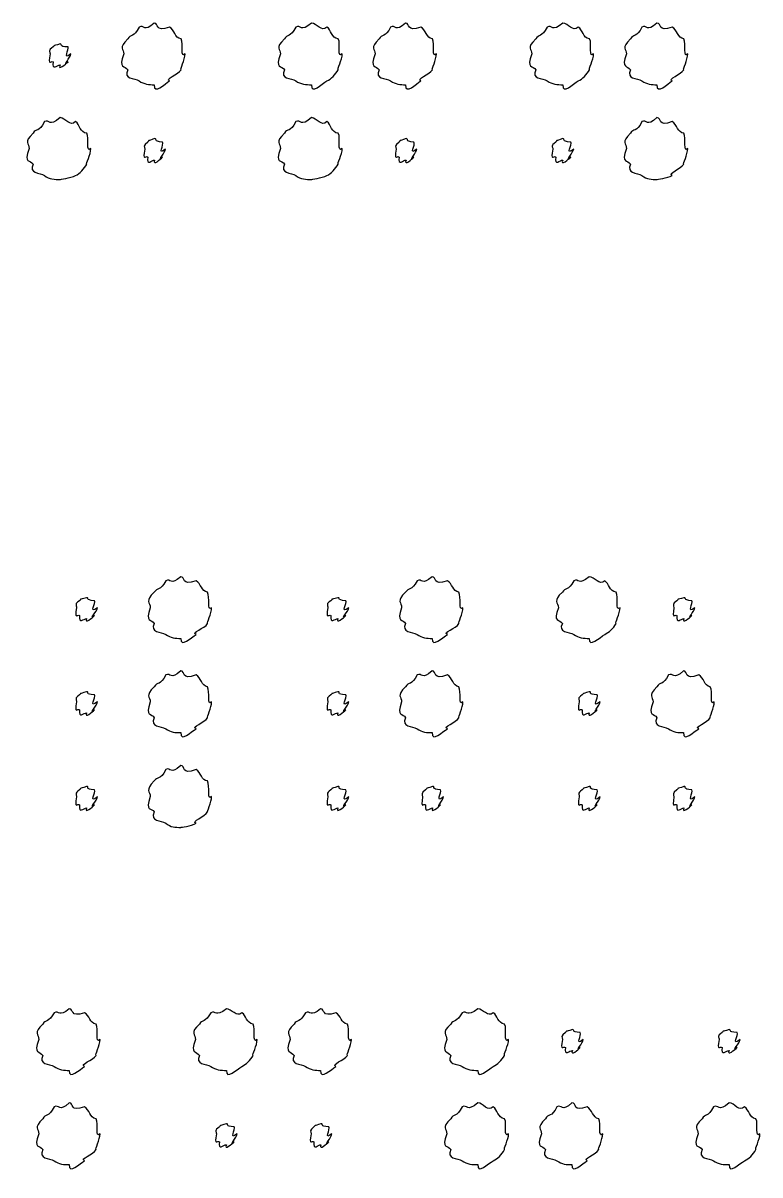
# Model space of a CAD drawing. Header units: millimetres. Extents: x -178 to -32, y 41 to 266.
# Drawn here: x -64.22 to -56.07, y 211.79 to 224.54 of the extents above; entities that cross this region are included whole.
import ezdxf

# ---------------------------------------------------------------- set-up
doc = ezdxf.new("R2010")
doc.units = ezdxf.units.MM
doc.layers.get('0').update_dxf_attribs({"linetype": 'CONTINUOUS'})

msp = doc.modelspace()

# ---------------------------------------------------------------- linework, layer by layer
at = {"color": 0}
for p, q in [((-62.7719, 224.536), (-62.7719, 224.536)), ((-61.0316, 224.536), (-61.0316, 224.536)), ((-59.9899, 224.536), (-59.9899, 224.536)), ((-58.2493, 224.536), (-58.2493, 224.536)), ((-57.2075, 224.536), (-57.2075, 224.536)), ((-63.8136, 224.305), (-63.8136, 224.305)), ((-63.8136, 223.489), (-63.8136, 223.489)), ((-61.0316, 223.489), (-61.0316, 223.489)), ((-57.2075, 223.489), (-57.2075, 223.489)), ((-62.7666, 223.257), (-62.7666, 223.257)), ((-59.9842, 223.257), (-59.9842, 223.257)), ((-58.2493, 223.257), (-58.2493, 223.257)), ((-62.4784, 218.408), (-62.4784, 218.408)), ((-59.6964, 218.408), (-59.6964, 218.408)), ((-57.9557, 218.408), (-57.9557, 218.408)), ((-63.5201, 218.176), (-63.5201, 218.176)), ((-60.7381, 218.176), (-60.7381, 218.176)), ((-56.9083, 218.176), (-56.9083, 218.176)), ((-62.4784, 217.366), (-62.4784, 217.366)), ((-59.6964, 217.366), (-59.6964, 217.366)), ((-56.914, 217.366), (-56.914, 217.366)), ((-63.5201, 217.135), (-63.5201, 217.135)), ((-60.7381, 217.135), (-60.7381, 217.135)), ((-57.9557, 217.135), (-57.9557, 217.135)), ((-62.4784, 216.319), (-62.4784, 216.319)), ((-63.5201, 216.087), (-63.5201, 216.087)), ((-60.7381, 216.087), (-60.7381, 216.087)), ((-59.6907, 216.087), (-59.6907, 216.087)), ((-57.9557, 216.087), (-57.9557, 216.087)), ((-56.9083, 216.087), (-56.9083, 216.087)), ((-63.7131, 213.628), (-63.7131, 213.628)), ((-61.9728, 213.628), (-61.9728, 213.628)), ((-60.9311, 213.628), (-60.9311, 213.628)), ((-59.1905, 213.628), (-59.1905, 213.628)), ((-58.1431, 213.396), (-58.1431, 213.396)), ((-56.4081, 213.396), (-56.4081, 213.396)), ((-63.7131, 212.586), (-63.7131, 212.586)), ((-59.1905, 212.586), (-59.1905, 212.586)), ((-58.1487, 212.586), (-58.1487, 212.586)), ((-56.4081, 212.586), (-56.4081, 212.586)), ((-61.9728, 212.354), (-61.9728, 212.354)), ((-60.9254, 212.354), (-60.9254, 212.354))]:
    msp.add_line(p, q, dxfattribs=at)
for points in [[(-62.7719, 224.536), (-62.8851, 224.429), (-62.8823, 224.521), (-62.9373, 224.492)], [(-62.6011, 224.492), (-62.7719, 224.429), (-62.7126, 224.536), (-62.7719, 224.536)], [(-61.0316, 224.536), (-61.154, 224.429), (-61.1473, 224.521), (-61.2024, 224.492)], [(-60.8605, 224.492), (-60.9184, 224.429), (-60.9723, 224.536), (-61.0316, 224.536)], [(-59.9899, 224.536), (-60.1027, 224.429), (-60.0999, 224.521), (-60.155, 224.492)], [(-59.8188, 224.492), (-59.9899, 224.429), (-59.9306, 224.536), (-59.9899, 224.536)], [(-58.2493, 224.536), (-58.372, 224.429), (-58.365, 224.521), (-58.42, 224.492)], [(-58.0785, 224.492), (-58.1364, 224.429), (-58.19, 224.536), (-58.2493, 224.536)], [(-57.2075, 224.536), (-57.3204, 224.429), (-57.3176, 224.521), (-57.373, 224.492)], [(-57.0364, 224.492), (-57.2075, 224.429), (-57.1482, 224.536), (-57.2075, 224.536)], [(-62.9373, 224.492), (-62.9952, 224.371), (-63.0336, 224.418), (-63.064, 224.36)], [(-62.4745, 224.36), (-62.5433, 224.371), (-62.5461, 224.462), (-62.6011, 224.492)], [(-61.2024, 224.492), (-61.2644, 224.371), (-61.2987, 224.418), (-61.329, 224.36)], [(-60.7339, 224.36), (-60.8125, 224.371), (-60.8083, 224.462), (-60.8605, 224.492)], [(-60.155, 224.492), (-60.2128, 224.371), (-60.2516, 224.418), (-60.282, 224.36)], [(-59.6921, 224.36), (-59.7609, 224.371), (-59.7637, 224.462), (-59.8188, 224.492)], [(-58.42, 224.492), (-58.4821, 224.371), (-58.5167, 224.418), (-58.547, 224.36)], [(-57.9515, 224.36), (-58.0302, 224.371), (-58.0259, 224.462), (-58.0785, 224.492)], [(-57.373, 224.492), (-57.4308, 224.371), (-57.4693, 224.418), (-57.4996, 224.36)], [(-56.9098, 224.36), (-56.9786, 224.371), (-56.9814, 224.462), (-57.0364, 224.492)], [(-63.8909, 224.271), (-63.9516, 224.23), (-63.924, 224.223), (-63.924, 224.195)], [(-63.8136, 224.305), (-63.9075, 224.274), (-63.869, 224.294), (-63.8909, 224.271)], [(-63.7254, 224.271), (-63.8415, 224.274), (-63.7766, 224.305), (-63.8136, 224.305)], [(-63.6926, 224.195), (-63.7974, 224.113), (-63.7036, 224.25), (-63.7254, 224.271)], [(-63.064, 224.36), (-63.1716, 224.257), (-63.1081, 224.25), (-63.1081, 224.195)], [(-62.4304, 224.195), (-62.4854, 224.139), (-62.4441, 224.305), (-62.4745, 224.36)], [(-61.329, 224.36), (-61.4408, 224.257), (-61.3731, 224.25), (-61.3731, 224.195)], [(-60.6898, 224.195), (-60.7504, 224.139), (-60.7035, 224.305), (-60.7339, 224.36)], [(-60.282, 224.36), (-60.3892, 224.257), (-60.3261, 224.25), (-60.3261, 224.195)], [(-59.648, 224.195), (-59.7031, 224.139), (-59.6618, 224.305), (-59.6921, 224.36)], [(-58.547, 224.36), (-58.6585, 224.257), (-58.5911, 224.25), (-58.5911, 224.195)], [(-57.9074, 224.195), (-57.9681, 224.139), (-57.9212, 224.305), (-57.9515, 224.36)], [(-57.4996, 224.36), (-57.6072, 224.257), (-57.5437, 224.25), (-57.5437, 224.195)], [(-56.8657, 224.195), (-56.9207, 224.139), (-56.8794, 224.305), (-56.9098, 224.36)], [(-63.924, 224.195), (-63.9516, 224.047), (-63.9131, 224.128), (-63.8909, 224.106)], [(-63.7254, 224.106), (-63.7974, 224.047), (-63.6926, 224.157), (-63.6926, 224.195)], [(-63.1081, 224.195), (-63.1716, 224.021), (-63.0929, 224.073), (-63.064, 224.018)], [(-62.4745, 224.018), (-62.4854, 224.021), (-62.4304, 224.131), (-62.4304, 224.195)], [(-61.3731, 224.195), (-61.4408, 224.021), (-61.3579, 224.073), (-61.329, 224.018)], [(-60.7339, 224.018), (-60.7504, 224.021), (-60.6898, 224.131), (-60.6898, 224.195)], [(-60.3261, 224.195), (-60.3892, 224.021), (-60.3109, 224.073), (-60.282, 224.018)], [(-59.6921, 224.018), (-59.7031, 224.021), (-59.648, 224.131), (-59.648, 224.195)], [(-58.5911, 224.195), (-58.6585, 224.021), (-58.5759, 224.073), (-58.547, 224.018)], [(-57.9515, 224.018), (-57.9681, 224.021), (-57.9074, 224.131), (-57.9074, 224.195)], [(-57.5437, 224.195), (-57.6072, 224.021), (-57.5285, 224.073), (-57.4996, 224.018)], [(-56.9098, 224.018), (-56.9207, 224.021), (-56.8657, 224.131), (-56.8657, 224.195)], [(-63.8909, 224.106), (-63.9075, 224.003), (-63.8425, 224.073), (-63.8136, 224.073)], [(-63.8136, 224.073), (-63.8415, 224.003), (-63.7476, 224.084), (-63.7254, 224.106)], [(-63.064, 224.018), (-63.1137, 223.915), (-62.9924, 223.926), (-62.9373, 223.897)], [(-62.6011, 223.897), (-62.6618, 223.915), (-62.5034, 223.966), (-62.4745, 224.018)], [(-61.329, 224.018), (-61.3816, 223.915), (-61.2574, 223.926), (-61.2024, 223.897)], [(-60.8605, 223.897), (-60.8125, 223.915), (-60.767, 223.966), (-60.7339, 224.018)], [(-60.282, 224.018), (-60.3314, 223.915), (-60.2103, 223.926), (-60.155, 223.897)], [(-59.8188, 223.897), (-59.8794, 223.915), (-59.721, 223.966), (-59.6921, 224.018)], [(-58.547, 224.018), (-58.5992, 223.915), (-58.4754, 223.926), (-58.42, 223.897)], [(-58.0785, 223.897), (-58.0302, 223.915), (-57.9847, 223.966), (-57.9515, 224.018)], [(-57.4996, 224.018), (-57.5493, 223.915), (-57.428, 223.926), (-57.373, 223.897)], [(-57.0364, 223.897), (-57.0971, 223.915), (-56.9387, 223.966), (-56.9098, 224.018)], [(-62.9373, 223.897), (-62.8851, 223.856), (-62.8273, 223.853), (-62.7719, 223.853)], [(-62.7719, 223.853), (-62.7719, 223.738), (-62.6562, 223.866), (-62.6011, 223.897)], [(-61.2024, 223.897), (-61.154, 223.856), (-61.0895, 223.853), (-61.0316, 223.853)], [(-61.0316, 223.853), (-61.0369, 223.738), (-60.9159, 223.866), (-60.8605, 223.897)], [(-60.155, 223.897), (-60.1027, 223.856), (-60.0449, 223.853), (-59.9899, 223.853)], [(-59.9899, 223.853), (-59.9899, 223.738), (-59.8738, 223.866), (-59.8188, 223.897)], [(-58.42, 223.897), (-58.372, 223.856), (-58.3071, 223.853), (-58.2493, 223.853)], [(-58.2493, 223.853), (-58.2549, 223.738), (-58.1335, 223.866), (-58.0785, 223.897)], [(-57.373, 223.897), (-57.3204, 223.856), (-57.2625, 223.853), (-57.2075, 223.853)], [(-57.2075, 223.853), (-57.2075, 223.738), (-57.0918, 223.866), (-57.0364, 223.897)], [(-63.8136, 223.489), (-63.9364, 223.379), (-63.9297, 223.474), (-63.9847, 223.445)], [(-63.6429, 223.445), (-63.7007, 223.379), (-63.7544, 223.489), (-63.8136, 223.489)], [(-61.0316, 223.489), (-61.154, 223.379), (-61.1473, 223.474), (-61.2024, 223.445)], [(-60.8605, 223.445), (-60.9184, 223.379), (-60.9723, 223.489), (-61.0316, 223.489)], [(-57.2075, 223.489), (-57.3204, 223.379), (-57.3176, 223.474), (-57.373, 223.445)], [(-57.0364, 223.445), (-57.2075, 223.379), (-57.1482, 223.489), (-57.2075, 223.489)], [(-63.9847, 223.445), (-64.0468, 223.319), (-64.081, 223.373), (-64.1114, 223.318)], [(-63.5162, 223.318), (-63.5945, 223.319), (-63.5907, 223.415), (-63.6429, 223.445)], [(-61.2024, 223.445), (-61.2644, 223.319), (-61.2987, 223.373), (-61.329, 223.318)], [(-60.7339, 223.318), (-60.8125, 223.319), (-60.8083, 223.415), (-60.8605, 223.445)], [(-57.373, 223.445), (-57.4308, 223.319), (-57.4693, 223.373), (-57.4996, 223.318)], [(-56.9098, 223.318), (-56.9786, 223.319), (-56.9814, 223.415), (-57.0364, 223.445)], [(-64.1114, 223.318), (-64.2232, 223.209), (-64.1555, 223.205), (-64.1555, 223.147)], [(-63.4721, 223.147), (-63.5328, 223.092), (-63.4859, 223.263), (-63.5162, 223.318)], [(-62.8435, 223.219), (-62.9003, 223.176), (-62.8766, 223.17), (-62.8766, 223.141)], [(-62.7666, 223.257), (-62.8562, 223.224), (-62.8216, 223.243), (-62.8435, 223.219)], [(-62.6784, 223.219), (-62.7899, 223.224), (-62.7292, 223.257), (-62.7666, 223.257)], [(-62.6452, 223.141), (-62.7458, 223.059), (-62.6562, 223.197), (-62.6784, 223.219)], [(-61.329, 223.318), (-61.4408, 223.209), (-61.3731, 223.205), (-61.3731, 223.147)], [(-60.6898, 223.147), (-60.7504, 223.092), (-60.7035, 223.263), (-60.7339, 223.318)], [(-60.0615, 223.219), (-60.1179, 223.176), (-60.0943, 223.17), (-60.0943, 223.141)], [(-59.9842, 223.257), (-60.0738, 223.224), (-60.0393, 223.243), (-60.0615, 223.219)], [(-59.896, 223.219), (-60.0075, 223.224), (-59.9468, 223.257), (-59.9842, 223.257)], [(-59.8629, 223.141), (-59.9634, 223.059), (-59.8738, 223.197), (-59.896, 223.219)], [(-58.3265, 223.219), (-58.3872, 223.176), (-58.3593, 223.17), (-58.3593, 223.141)], [(-58.2493, 223.257), (-58.3431, 223.224), (-58.3043, 223.243), (-58.3265, 223.219)], [(-58.1611, 223.219), (-58.2768, 223.224), (-58.2119, 223.257), (-58.2493, 223.257)], [(-58.1279, 223.141), (-58.2327, 223.059), (-58.1388, 223.197), (-58.1611, 223.219)], [(-57.4996, 223.318), (-57.6072, 223.209), (-57.5437, 223.205), (-57.5437, 223.147)], [(-56.8657, 223.147), (-56.9207, 223.092), (-56.8794, 223.263), (-56.9098, 223.318)], [(-64.1555, 223.147), (-64.2232, 222.971), (-64.1403, 223.027), (-64.1114, 222.976)], [(-63.5162, 222.976), (-63.5328, 222.971), (-63.4721, 223.084), (-63.4721, 223.147)], [(-62.8766, 223.141), (-62.9003, 222.995), (-62.8657, 223.078), (-62.8435, 223.053)], [(-62.6784, 223.053), (-62.7458, 222.995), (-62.6452, 223.109), (-62.6452, 223.141)], [(-61.3731, 223.147), (-61.4408, 222.971), (-61.3579, 223.027), (-61.329, 222.976)], [(-60.7339, 222.976), (-60.7504, 222.971), (-60.6898, 223.084), (-60.6898, 223.147)], [(-60.0943, 223.141), (-60.1179, 222.995), (-60.0833, 223.078), (-60.0615, 223.053)], [(-59.896, 223.053), (-59.9634, 222.995), (-59.8629, 223.109), (-59.8629, 223.141)], [(-58.3593, 223.141), (-58.3872, 222.995), (-58.3484, 223.078), (-58.3265, 223.053)], [(-58.1611, 223.053), (-58.2327, 222.995), (-58.1279, 223.109), (-58.1279, 223.141)], [(-57.5437, 223.147), (-57.6072, 222.971), (-57.5285, 223.027), (-57.4996, 222.976)], [(-56.9098, 222.976), (-56.9207, 222.971), (-56.8657, 223.084), (-56.8657, 223.147)], [(-64.1114, 222.976), (-64.1639, 222.867), (-64.0397, 222.883), (-63.9847, 222.849)], [(-63.6429, 222.849), (-63.5945, 222.867), (-63.549, 222.924), (-63.5162, 222.976)], [(-62.8435, 223.053), (-62.8562, 222.948), (-62.7955, 223.02), (-62.7666, 223.02)], [(-62.7666, 223.02), (-62.7899, 222.948), (-62.7003, 223.031), (-62.6784, 223.053)], [(-61.329, 222.976), (-61.3816, 222.867), (-61.2574, 222.883), (-61.2024, 222.849)], [(-60.8605, 222.849), (-60.8125, 222.867), (-60.767, 222.924), (-60.7339, 222.976)], [(-60.0615, 223.053), (-60.0738, 222.948), (-60.0131, 223.02), (-59.9842, 223.02)], [(-59.9842, 223.02), (-60.0075, 222.948), (-59.9179, 223.031), (-59.896, 223.053)], [(-58.3265, 223.053), (-58.3431, 222.948), (-58.2782, 223.02), (-58.2493, 223.02)], [(-58.2493, 223.02), (-58.2768, 222.948), (-58.1829, 223.031), (-58.1611, 223.053)], [(-57.4996, 222.976), (-57.5493, 222.867), (-57.428, 222.883), (-57.373, 222.849)], [(-57.0364, 222.849), (-57.0971, 222.867), (-56.9387, 222.924), (-56.9098, 222.976)], [(-63.9847, 222.849), (-63.9364, 222.805), (-63.8715, 222.805), (-63.8136, 222.805)], [(-63.8136, 222.805), (-63.8193, 222.805), (-63.6979, 222.819), (-63.6429, 222.849)], [(-61.2024, 222.849), (-61.154, 222.805), (-61.0895, 222.805), (-61.0316, 222.805)], [(-61.0316, 222.805), (-61.0369, 222.805), (-60.9159, 222.819), (-60.8605, 222.849)], [(-57.373, 222.849), (-57.3204, 222.805), (-57.2625, 222.805), (-57.2075, 222.805)], [(-57.2075, 222.805), (-57.2075, 222.805), (-57.0918, 222.819), (-57.0364, 222.849)], [(-62.4784, 218.408), (-62.5916, 218.306), (-62.5888, 218.393), (-62.6438, 218.364)], [(-62.3076, 218.364), (-62.4784, 218.306), (-62.4191, 218.408), (-62.4784, 218.408)], [(-59.6964, 218.408), (-59.8092, 218.306), (-59.8064, 218.393), (-59.8615, 218.364)], [(-59.5253, 218.364), (-59.6964, 218.306), (-59.6371, 218.408), (-59.6964, 218.408)], [(-57.9557, 218.408), (-58.0785, 218.306), (-58.0715, 218.393), (-58.1265, 218.364)], [(-57.785, 218.364), (-57.8429, 218.306), (-57.8965, 218.408), (-57.9557, 218.408)], [(-62.6438, 218.364), (-62.7017, 218.248), (-62.7401, 218.292), (-62.7705, 218.237)], [(-62.1806, 218.237), (-62.2498, 218.248), (-62.2526, 218.333), (-62.3076, 218.364)], [(-59.8615, 218.364), (-59.9193, 218.248), (-59.9581, 218.292), (-59.9885, 218.237)], [(-59.3986, 218.237), (-59.4674, 218.248), (-59.4702, 218.333), (-59.5253, 218.364)], [(-58.1265, 218.364), (-58.1886, 218.248), (-58.2232, 218.292), (-58.2535, 218.237)], [(-57.658, 218.237), (-57.7367, 218.248), (-57.7324, 218.333), (-57.785, 218.364)], [(-63.5974, 218.143), (-63.658, 218.108), (-63.6305, 218.095), (-63.6305, 218.066)], [(-63.5201, 218.176), (-63.6139, 218.152), (-63.5755, 218.166), (-63.5974, 218.143)], [(-63.4319, 218.143), (-63.5476, 218.152), (-63.4831, 218.176), (-63.5201, 218.176)], [(-63.3991, 218.066), (-63.5035, 217.991), (-63.41, 218.121), (-63.4319, 218.143)], [(-62.7705, 218.237), (-62.8781, 218.138), (-62.8146, 218.124), (-62.8146, 218.066)], [(-62.1365, 218.066), (-62.1919, 218.019), (-62.1506, 218.182), (-62.1806, 218.237)], [(-60.815, 218.143), (-60.8757, 218.108), (-60.8482, 218.095), (-60.8482, 218.066)], [(-60.7381, 218.176), (-60.8316, 218.152), (-60.7931, 218.166), (-60.815, 218.143)], [(-60.6499, 218.143), (-60.7656, 218.152), (-60.7007, 218.176), (-60.7381, 218.176)], [(-60.6167, 218.066), (-60.7215, 217.991), (-60.6277, 218.121), (-60.6499, 218.143)], [(-59.9885, 218.237), (-60.0957, 218.138), (-60.0325, 218.124), (-60.0325, 218.066)], [(-59.3545, 218.066), (-59.4095, 218.019), (-59.3683, 218.182), (-59.3986, 218.237)], [(-58.2535, 218.237), (-58.365, 218.138), (-58.2976, 218.124), (-58.2976, 218.066)], [(-57.6139, 218.066), (-57.6746, 218.019), (-57.6277, 218.182), (-57.658, 218.237)], [(-56.9856, 218.143), (-57.0421, 218.108), (-57.0188, 218.095), (-57.0188, 218.066)], [(-56.9083, 218.176), (-56.998, 218.152), (-56.9634, 218.166), (-56.9856, 218.143)], [(-56.8202, 218.143), (-56.932, 218.152), (-56.8713, 218.176), (-56.9083, 218.176)], [(-56.787, 218.066), (-56.8879, 217.991), (-56.7983, 218.121), (-56.8202, 218.143)], [(-63.6305, 218.066), (-63.658, 217.924), (-63.6196, 218), (-63.5974, 217.978)], [(-63.4319, 217.978), (-63.5035, 217.924), (-63.3991, 218.029), (-63.3991, 218.066)], [(-62.8146, 218.066), (-62.8781, 217.898), (-62.7994, 217.945), (-62.7705, 217.89)], [(-62.1806, 217.89), (-62.1919, 217.898), (-62.1365, 218.003), (-62.1365, 218.066)], [(-60.8482, 218.066), (-60.8757, 217.924), (-60.8372, 218), (-60.815, 217.978)], [(-60.6499, 217.978), (-60.7215, 217.924), (-60.6167, 218.029), (-60.6167, 218.066)], [(-60.0325, 218.066), (-60.0957, 217.898), (-60.0174, 217.945), (-59.9885, 217.89)], [(-59.3986, 217.89), (-59.4095, 217.898), (-59.3545, 218.003), (-59.3545, 218.066)], [(-58.2976, 218.066), (-58.365, 217.898), (-58.2824, 217.945), (-58.2535, 217.89)], [(-57.658, 217.89), (-57.6746, 217.898), (-57.6139, 218.003), (-57.6139, 218.066)], [(-57.0188, 218.066), (-57.0421, 217.924), (-57.0075, 218), (-56.9856, 217.978)], [(-56.8202, 217.978), (-56.8879, 217.924), (-56.787, 218.029), (-56.787, 218.066)], [(-63.5974, 217.978), (-63.6139, 217.88), (-63.549, 217.945), (-63.5201, 217.945)], [(-63.5201, 217.945), (-63.5476, 217.88), (-63.4541, 217.956), (-63.4319, 217.978)], [(-62.7705, 217.89), (-62.8202, 217.792), (-62.6988, 217.798), (-62.6438, 217.769)], [(-62.3076, 217.769), (-62.3683, 217.792), (-62.2099, 217.837), (-62.1806, 217.89)], [(-60.815, 217.978), (-60.8316, 217.88), (-60.767, 217.945), (-60.7381, 217.945)], [(-60.7381, 217.945), (-60.7656, 217.88), (-60.6718, 217.956), (-60.6499, 217.978)], [(-59.9885, 217.89), (-60.0378, 217.792), (-59.9168, 217.798), (-59.8615, 217.769)], [(-59.5253, 217.769), (-59.5859, 217.792), (-59.4275, 217.837), (-59.3986, 217.89)], [(-58.2535, 217.89), (-58.3057, 217.792), (-58.1819, 217.798), (-58.1265, 217.769)], [(-57.785, 217.769), (-57.7367, 217.792), (-57.6912, 217.837), (-57.658, 217.89)], [(-56.9856, 217.978), (-56.998, 217.88), (-56.9373, 217.945), (-56.9083, 217.945)], [(-56.9083, 217.945), (-56.932, 217.88), (-56.8424, 217.956), (-56.8202, 217.978)], [(-62.6438, 217.769), (-62.5916, 217.733), (-62.5334, 217.725), (-62.4784, 217.725)], [(-62.4784, 217.725), (-62.4784, 217.616), (-62.3626, 217.738), (-62.3076, 217.769)], [(-59.8615, 217.769), (-59.8092, 217.733), (-59.7514, 217.725), (-59.6964, 217.725)], [(-59.6964, 217.725), (-59.6964, 217.616), (-59.5803, 217.738), (-59.5253, 217.769)], [(-58.1265, 217.769), (-58.0785, 217.733), (-58.0136, 217.725), (-57.9557, 217.725)], [(-57.9557, 217.725), (-57.9614, 217.616), (-57.84, 217.738), (-57.785, 217.769)], [(-62.4784, 217.366), (-62.5916, 217.259), (-62.5888, 217.351), (-62.6438, 217.322)], [(-62.3076, 217.322), (-62.4784, 217.259), (-62.4191, 217.366), (-62.4784, 217.366)], [(-59.6964, 217.366), (-59.8092, 217.259), (-59.8064, 217.351), (-59.8615, 217.322)], [(-59.5253, 217.322), (-59.6964, 217.259), (-59.6371, 217.366), (-59.6964, 217.366)], [(-56.914, 217.366), (-57.0269, 217.259), (-57.0241, 217.351), (-57.0794, 217.322)], [(-56.7429, 217.322), (-56.914, 217.259), (-56.8547, 217.366), (-56.914, 217.366)], [(-62.6438, 217.322), (-62.7017, 217.201), (-62.7401, 217.248), (-62.7705, 217.19)], [(-62.1806, 217.19), (-62.2498, 217.201), (-62.2526, 217.292), (-62.3076, 217.322)], [(-59.8615, 217.322), (-59.9193, 217.201), (-59.9581, 217.248), (-59.9885, 217.19)], [(-59.3986, 217.19), (-59.4674, 217.201), (-59.4702, 217.292), (-59.5253, 217.322)], [(-57.0794, 217.322), (-57.1373, 217.201), (-57.1758, 217.248), (-57.2061, 217.19)], [(-56.6162, 217.19), (-56.685, 217.201), (-56.6879, 217.292), (-56.7429, 217.322)], [(-63.5974, 217.102), (-63.658, 217.06), (-63.6305, 217.054), (-63.6305, 217.025)], [(-63.5201, 217.135), (-63.6139, 217.104), (-63.5755, 217.124), (-63.5974, 217.102)], [(-63.4319, 217.102), (-63.5476, 217.104), (-63.4831, 217.135), (-63.5201, 217.135)], [(-63.3991, 217.025), (-63.5035, 216.943), (-63.41, 217.08), (-63.4319, 217.102)], [(-62.7705, 217.19), (-62.8781, 217.086), (-62.8146, 217.08), (-62.8146, 217.025)], [(-62.1365, 217.025), (-62.1919, 216.969), (-62.1506, 217.135), (-62.1806, 217.19)], [(-60.815, 217.102), (-60.8757, 217.06), (-60.8482, 217.054), (-60.8482, 217.025)], [(-60.7381, 217.135), (-60.8316, 217.104), (-60.7931, 217.124), (-60.815, 217.102)], [(-60.6499, 217.102), (-60.7656, 217.104), (-60.7007, 217.135), (-60.7381, 217.135)], [(-60.6167, 217.025), (-60.7215, 216.943), (-60.6277, 217.08), (-60.6499, 217.102)], [(-59.9885, 217.19), (-60.0957, 217.086), (-60.0325, 217.08), (-60.0325, 217.025)], [(-59.3545, 217.025), (-59.4095, 216.969), (-59.3683, 217.135), (-59.3986, 217.19)], [(-58.033, 217.102), (-58.0937, 217.06), (-58.0658, 217.054), (-58.0658, 217.025)], [(-57.9557, 217.135), (-58.0496, 217.104), (-58.0108, 217.124), (-58.033, 217.102)], [(-57.8675, 217.102), (-57.9833, 217.104), (-57.9183, 217.135), (-57.9557, 217.135)], [(-57.8344, 217.025), (-57.9392, 216.943), (-57.8453, 217.08), (-57.8675, 217.102)], [(-57.2061, 217.19), (-57.3137, 217.086), (-57.2502, 217.08), (-57.2502, 217.025)], [(-56.5722, 217.025), (-56.6272, 216.969), (-56.5859, 217.135), (-56.6162, 217.19)], [(-63.6305, 217.025), (-63.658, 216.877), (-63.6196, 216.958), (-63.5974, 216.936)], [(-63.4319, 216.936), (-63.5035, 216.877), (-63.3991, 216.987), (-63.3991, 217.025)], [(-62.8146, 217.025), (-62.8781, 216.851), (-62.7994, 216.903), (-62.7705, 216.848)], [(-62.1806, 216.848), (-62.1919, 216.851), (-62.1365, 216.961), (-62.1365, 217.025)], [(-60.8482, 217.025), (-60.8757, 216.877), (-60.8372, 216.958), (-60.815, 216.936)], [(-60.6499, 216.936), (-60.7215, 216.877), (-60.6167, 216.987), (-60.6167, 217.025)], [(-60.0325, 217.025), (-60.0957, 216.851), (-60.0174, 216.903), (-59.9885, 216.848)], [(-59.3986, 216.848), (-59.4095, 216.851), (-59.3545, 216.961), (-59.3545, 217.025)], [(-58.0658, 217.025), (-58.0937, 216.877), (-58.0549, 216.958), (-58.033, 216.936)], [(-57.8675, 216.936), (-57.9392, 216.877), (-57.8344, 216.987), (-57.8344, 217.025)], [(-57.2502, 217.025), (-57.3137, 216.851), (-57.235, 216.903), (-57.2061, 216.848)], [(-56.6162, 216.848), (-56.6272, 216.851), (-56.5722, 216.961), (-56.5722, 217.025)], [(-63.5974, 216.936), (-63.6139, 216.833), (-63.549, 216.903), (-63.5201, 216.903)], [(-63.5201, 216.903), (-63.5476, 216.833), (-63.4541, 216.914), (-63.4319, 216.936)], [(-62.7705, 216.848), (-62.8202, 216.745), (-62.6988, 216.756), (-62.6438, 216.727)], [(-62.3076, 216.727), (-62.3683, 216.745), (-62.2099, 216.796), (-62.1806, 216.848)], [(-60.815, 216.936), (-60.8316, 216.833), (-60.767, 216.903), (-60.7381, 216.903)], [(-60.7381, 216.903), (-60.7656, 216.833), (-60.6718, 216.914), (-60.6499, 216.936)], [(-59.9885, 216.848), (-60.0378, 216.745), (-59.9168, 216.756), (-59.8615, 216.727)], [(-59.5253, 216.727), (-59.5859, 216.745), (-59.4275, 216.796), (-59.3986, 216.848)], [(-58.033, 216.936), (-58.0496, 216.833), (-57.9847, 216.903), (-57.9557, 216.903)], [(-57.9557, 216.903), (-57.9833, 216.833), (-57.8894, 216.914), (-57.8675, 216.936)], [(-57.2061, 216.848), (-57.2558, 216.745), (-57.1345, 216.756), (-57.0794, 216.727)], [(-56.7429, 216.727), (-56.8036, 216.745), (-56.6452, 216.796), (-56.6162, 216.848)], [(-62.6438, 216.727), (-62.5916, 216.686), (-62.5334, 216.683), (-62.4784, 216.683)], [(-62.4784, 216.683), (-62.4784, 216.569), (-62.3626, 216.697), (-62.3076, 216.727)], [(-59.8615, 216.727), (-59.8092, 216.686), (-59.7514, 216.683), (-59.6964, 216.683)], [(-59.6964, 216.683), (-59.6964, 216.569), (-59.5803, 216.697), (-59.5253, 216.727)], [(-57.0794, 216.727), (-57.0269, 216.686), (-56.969, 216.683), (-56.914, 216.683)], [(-56.914, 216.683), (-56.914, 216.569), (-56.7983, 216.697), (-56.7429, 216.727)], [(-62.6438, 216.275), (-62.7017, 216.149), (-62.7401, 216.203), (-62.7705, 216.148)], [(-62.4784, 216.319), (-62.5916, 216.209), (-62.5888, 216.304), (-62.6438, 216.275)], [(-62.3076, 216.275), (-62.4784, 216.209), (-62.4191, 216.319), (-62.4784, 216.319)], [(-62.1806, 216.148), (-62.2498, 216.149), (-62.2526, 216.245), (-62.3076, 216.275)], [(-63.5201, 216.087), (-63.6139, 216.055), (-63.5755, 216.074), (-63.5974, 216.049)], [(-63.4319, 216.049), (-63.5476, 216.055), (-63.4831, 216.087), (-63.5201, 216.087)], [(-62.7705, 216.148), (-62.8781, 216.039), (-62.8146, 216.035), (-62.8146, 215.977)], [(-62.1365, 215.977), (-62.1919, 215.922), (-62.1506, 216.093), (-62.1806, 216.148)], [(-60.7381, 216.087), (-60.8316, 216.055), (-60.7931, 216.074), (-60.815, 216.049)], [(-60.6499, 216.049), (-60.7656, 216.055), (-60.7007, 216.087), (-60.7381, 216.087)], [(-59.6907, 216.087), (-59.7803, 216.055), (-59.7457, 216.074), (-59.768, 216.049)], [(-59.6025, 216.049), (-59.714, 216.055), (-59.6533, 216.087), (-59.6907, 216.087)], [(-57.9557, 216.087), (-58.0496, 216.055), (-58.0108, 216.074), (-58.033, 216.049)], [(-57.8675, 216.049), (-57.9833, 216.055), (-57.9183, 216.087), (-57.9557, 216.087)], [(-56.9083, 216.087), (-56.998, 216.055), (-56.9634, 216.074), (-56.9856, 216.049)], [(-56.8202, 216.049), (-56.932, 216.055), (-56.8713, 216.087), (-56.9083, 216.087)], [(-63.5974, 216.049), (-63.658, 216.006), (-63.6305, 216.001), (-63.6305, 215.972)], [(-63.6305, 215.972), (-63.658, 215.826), (-63.6196, 215.908), (-63.5974, 215.883)], [(-63.3991, 215.972), (-63.5035, 215.889), (-63.41, 216.027), (-63.4319, 216.049)], [(-63.4319, 215.883), (-63.5035, 215.826), (-63.3991, 215.938), (-63.3991, 215.972)], [(-62.8146, 215.977), (-62.8781, 215.801), (-62.7994, 215.857), (-62.7705, 215.806)], [(-62.1806, 215.806), (-62.1919, 215.801), (-62.1365, 215.914), (-62.1365, 215.977)], [(-60.815, 216.049), (-60.8757, 216.006), (-60.8482, 216.001), (-60.8482, 215.972)], [(-60.8482, 215.972), (-60.8757, 215.826), (-60.8372, 215.908), (-60.815, 215.883)], [(-60.6167, 215.972), (-60.7215, 215.889), (-60.6277, 216.027), (-60.6499, 216.049)], [(-60.6499, 215.883), (-60.7215, 215.826), (-60.6167, 215.938), (-60.6167, 215.972)], [(-59.768, 216.049), (-59.8244, 216.006), (-59.8008, 216.001), (-59.8008, 215.972)], [(-59.8008, 215.972), (-59.8244, 215.826), (-59.7898, 215.908), (-59.768, 215.883)], [(-59.5694, 215.972), (-59.6699, 215.889), (-59.5803, 216.027), (-59.6025, 216.049)], [(-59.6025, 215.883), (-59.6699, 215.826), (-59.5694, 215.938), (-59.5694, 215.972)], [(-58.033, 216.049), (-58.0937, 216.006), (-58.0658, 216.001), (-58.0658, 215.972)], [(-58.0658, 215.972), (-58.0937, 215.826), (-58.0549, 215.908), (-58.033, 215.883)], [(-57.8344, 215.972), (-57.9392, 215.889), (-57.8453, 216.027), (-57.8675, 216.049)], [(-57.8675, 215.883), (-57.9392, 215.826), (-57.8344, 215.938), (-57.8344, 215.972)], [(-56.9856, 216.049), (-57.0421, 216.006), (-57.0188, 216.001), (-57.0188, 215.972)], [(-57.0188, 215.972), (-57.0421, 215.826), (-57.0075, 215.908), (-56.9856, 215.883)], [(-56.787, 215.972), (-56.8879, 215.889), (-56.7983, 216.027), (-56.8202, 216.049)], [(-56.8202, 215.883), (-56.8879, 215.826), (-56.787, 215.938), (-56.787, 215.972)], [(-63.5974, 215.883), (-63.6139, 215.779), (-63.549, 215.85), (-63.5201, 215.85)], [(-63.5201, 215.85), (-63.5476, 215.779), (-63.4541, 215.862), (-63.4319, 215.883)], [(-60.815, 215.883), (-60.8316, 215.779), (-60.767, 215.85), (-60.7381, 215.85)], [(-60.7381, 215.85), (-60.7656, 215.779), (-60.6718, 215.862), (-60.6499, 215.883)], [(-59.768, 215.883), (-59.7803, 215.779), (-59.7196, 215.85), (-59.6907, 215.85)], [(-59.6907, 215.85), (-59.714, 215.779), (-59.6244, 215.862), (-59.6025, 215.883)], [(-58.033, 215.883), (-58.0496, 215.779), (-57.9847, 215.85), (-57.9557, 215.85)], [(-57.9557, 215.85), (-57.9833, 215.779), (-57.8894, 215.862), (-57.8675, 215.883)], [(-56.9856, 215.883), (-56.998, 215.779), (-56.9373, 215.85), (-56.9083, 215.85)], [(-56.9083, 215.85), (-56.932, 215.779), (-56.8424, 215.862), (-56.8202, 215.883)], [(-62.7705, 215.806), (-62.8202, 215.698), (-62.6988, 215.713), (-62.6438, 215.68)], [(-62.3076, 215.68), (-62.3683, 215.698), (-62.2099, 215.754), (-62.1806, 215.806)], [(-62.6438, 215.68), (-62.5916, 215.635), (-62.5334, 215.635), (-62.4784, 215.635)], [(-62.4784, 215.635), (-62.4784, 215.635), (-62.3626, 215.649), (-62.3076, 215.68)], [(-63.8785, 213.584), (-63.9364, 213.468), (-63.9748, 213.512), (-64.0052, 213.457)], [(-63.7131, 213.628), (-63.8263, 213.526), (-63.8235, 213.613), (-63.8785, 213.584)], [(-63.5423, 213.584), (-63.7131, 213.526), (-63.6538, 213.628), (-63.7131, 213.628)], [(-63.4153, 213.457), (-63.4845, 213.468), (-63.4873, 213.553), (-63.5423, 213.584)], [(-62.1436, 213.584), (-62.2057, 213.468), (-62.2399, 213.512), (-62.2702, 213.457)], [(-61.9728, 213.628), (-62.0952, 213.526), (-62.0885, 213.613), (-62.1436, 213.584)], [(-61.8017, 213.584), (-61.8596, 213.526), (-61.9136, 213.628), (-61.9728, 213.628)], [(-61.6751, 213.457), (-61.7538, 213.468), (-61.7495, 213.553), (-61.8017, 213.584)], [(-61.0962, 213.584), (-61.154, 213.468), (-61.1928, 213.512), (-61.2232, 213.457)], [(-60.9311, 213.628), (-61.044, 213.526), (-61.0411, 213.613), (-61.0962, 213.584)], [(-60.76, 213.584), (-60.9311, 213.526), (-60.8718, 213.628), (-60.9311, 213.628)], [(-60.6333, 213.457), (-60.7021, 213.468), (-60.7049, 213.553), (-60.76, 213.584)], [(-59.3612, 213.584), (-59.4233, 213.468), (-59.4579, 213.512), (-59.4882, 213.457)], [(-59.1905, 213.628), (-59.3132, 213.526), (-59.3062, 213.613), (-59.3612, 213.584)], [(-59.0197, 213.584), (-59.0776, 213.526), (-59.1312, 213.628), (-59.1905, 213.628)], [(-58.8927, 213.457), (-58.9714, 213.468), (-58.9672, 213.553), (-59.0197, 213.584)], [(-64.0052, 213.457), (-64.1128, 213.358), (-64.0493, 213.344), (-64.0493, 213.286)], [(-63.3712, 213.286), (-63.4266, 213.239), (-63.3853, 213.402), (-63.4153, 213.457)], [(-62.2702, 213.457), (-62.382, 213.358), (-62.3143, 213.344), (-62.3143, 213.286)], [(-61.631, 213.286), (-61.6917, 213.239), (-61.6447, 213.402), (-61.6751, 213.457)], [(-61.2232, 213.457), (-61.3304, 213.358), (-61.2673, 213.344), (-61.2673, 213.286)], [(-60.5892, 213.286), (-60.6443, 213.239), (-60.603, 213.402), (-60.6333, 213.457)], [(-59.4882, 213.457), (-59.5997, 213.358), (-59.5323, 213.344), (-59.5323, 213.286)], [(-58.8486, 213.286), (-58.9093, 213.239), (-58.8624, 213.402), (-58.8927, 213.457)], [(-64.0493, 213.286), (-64.1128, 213.118), (-64.0341, 213.165), (-64.0052, 213.11)], [(-63.4153, 213.11), (-63.4266, 213.118), (-63.3712, 213.222), (-63.3712, 213.286)], [(-62.3143, 213.286), (-62.382, 213.118), (-62.2991, 213.165), (-62.2702, 213.11)], [(-61.6751, 213.11), (-61.6917, 213.118), (-61.631, 213.222), (-61.631, 213.286)], [(-61.2673, 213.286), (-61.3304, 213.118), (-61.2521, 213.165), (-61.2232, 213.11)], [(-60.6333, 213.11), (-60.6443, 213.118), (-60.5892, 213.222), (-60.5892, 213.286)], [(-59.5323, 213.286), (-59.5997, 213.118), (-59.5171, 213.165), (-59.4882, 213.11)], [(-58.8927, 213.11), (-58.9093, 213.118), (-58.8486, 213.222), (-58.8486, 213.286)], [(-58.2203, 213.363), (-58.2768, 213.327), (-58.2535, 213.315), (-58.2535, 213.286)], [(-58.2535, 213.286), (-58.2768, 213.144), (-58.2422, 213.22), (-58.2203, 213.198)], [(-58.1431, 213.396), (-58.2327, 213.371), (-58.1981, 213.385), (-58.2203, 213.363)], [(-58.0549, 213.363), (-58.1667, 213.371), (-58.106, 213.396), (-58.1431, 213.396)], [(-58.0217, 213.286), (-58.1226, 213.21), (-58.033, 213.341), (-58.0549, 213.363)], [(-58.0549, 213.198), (-58.1226, 213.144), (-58.0217, 213.249), (-58.0217, 213.286)], [(-56.4854, 213.363), (-56.546, 213.327), (-56.5185, 213.315), (-56.5185, 213.286)], [(-56.5185, 213.286), (-56.546, 213.144), (-56.5072, 213.22), (-56.4854, 213.198)], [(-56.4081, 213.396), (-56.5019, 213.371), (-56.4631, 213.385), (-56.4854, 213.363)], [(-56.3199, 213.363), (-56.4356, 213.371), (-56.3711, 213.396), (-56.4081, 213.396)], [(-56.2868, 213.286), (-56.3915, 213.21), (-56.298, 213.341), (-56.3199, 213.363)], [(-56.3199, 213.198), (-56.3915, 213.144), (-56.2868, 213.249), (-56.2868, 213.286)], [(-58.2203, 213.198), (-58.2327, 213.1), (-58.172, 213.165), (-58.1431, 213.165)], [(-58.1431, 213.165), (-58.1667, 213.1), (-58.0771, 213.175), (-58.0549, 213.198)], [(-56.4854, 213.198), (-56.5019, 213.1), (-56.437, 213.165), (-56.4081, 213.165)], [(-56.4081, 213.165), (-56.4356, 213.1), (-56.3421, 213.175), (-56.3199, 213.198)], [(-64.0052, 213.11), (-64.0549, 213.012), (-63.9336, 213.017), (-63.8785, 212.988)], [(-63.5423, 212.988), (-63.603, 213.012), (-63.4446, 213.057), (-63.4153, 213.11)], [(-62.2702, 213.11), (-62.3228, 213.012), (-62.1986, 213.017), (-62.1436, 212.988)], [(-61.8017, 212.988), (-61.7538, 213.012), (-61.7082, 213.057), (-61.6751, 213.11)], [(-61.2232, 213.11), (-61.2726, 213.012), (-61.1516, 213.017), (-61.0962, 212.988)], [(-60.76, 212.988), (-60.8207, 213.012), (-60.6623, 213.057), (-60.6333, 213.11)], [(-59.4882, 213.11), (-59.5404, 213.012), (-59.4166, 213.017), (-59.3612, 212.988)], [(-59.0197, 212.988), (-58.9714, 213.012), (-58.9259, 213.057), (-58.8927, 213.11)], [(-63.8785, 212.988), (-63.8263, 212.953), (-63.7681, 212.944), (-63.7131, 212.944)], [(-63.7131, 212.944), (-63.7131, 212.835), (-63.5974, 212.958), (-63.5423, 212.988)], [(-62.1436, 212.988), (-62.0952, 212.953), (-62.0307, 212.944), (-61.9728, 212.944)], [(-61.9728, 212.944), (-61.9781, 212.835), (-61.8571, 212.958), (-61.8017, 212.988)], [(-61.0962, 212.988), (-61.044, 212.953), (-60.9861, 212.944), (-60.9311, 212.944)], [(-60.9311, 212.944), (-60.9311, 212.835), (-60.815, 212.958), (-60.76, 212.988)], [(-59.3612, 212.988), (-59.3132, 212.953), (-59.2483, 212.944), (-59.1905, 212.944)], [(-59.1905, 212.944), (-59.1961, 212.835), (-59.0748, 212.958), (-59.0197, 212.988)], [(-63.8785, 212.542), (-63.9364, 212.421), (-63.9748, 212.467), (-64.0052, 212.409)], [(-63.7131, 212.586), (-63.8263, 212.478), (-63.8235, 212.571), (-63.8785, 212.542)], [(-63.5423, 212.542), (-63.7131, 212.478), (-63.6538, 212.586), (-63.7131, 212.586)], [(-63.4153, 212.409), (-63.4845, 212.421), (-63.4873, 212.512), (-63.5423, 212.542)], [(-59.3612, 212.542), (-59.4233, 212.421), (-59.4579, 212.467), (-59.4882, 212.409)], [(-59.1905, 212.586), (-59.3132, 212.478), (-59.3062, 212.571), (-59.3612, 212.542)], [(-59.0197, 212.542), (-59.0776, 212.478), (-59.1312, 212.586), (-59.1905, 212.586)], [(-58.8927, 212.409), (-58.9714, 212.421), (-58.9672, 212.512), (-59.0197, 212.542)], [(-58.3142, 212.542), (-58.372, 212.421), (-58.4105, 212.467), (-58.4408, 212.409)], [(-58.1487, 212.586), (-58.2616, 212.478), (-58.2588, 212.571), (-58.3142, 212.542)], [(-57.9776, 212.542), (-58.1487, 212.478), (-58.0894, 212.586), (-58.1487, 212.586)], [(-57.851, 212.409), (-57.9198, 212.421), (-57.9226, 212.512), (-57.9776, 212.542)], [(-56.5792, 212.542), (-56.6409, 212.421), (-56.6755, 212.467), (-56.7059, 212.409)], [(-56.4081, 212.586), (-56.5309, 212.478), (-56.5238, 212.571), (-56.5792, 212.542)], [(-56.2374, 212.542), (-56.2952, 212.478), (-56.3488, 212.586), (-56.4081, 212.586)], [(-56.1104, 212.409), (-56.189, 212.421), (-56.1848, 212.512), (-56.2374, 212.542)], [(-64.0052, 212.409), (-64.1128, 212.306), (-64.0493, 212.299), (-64.0493, 212.244)], [(-63.3712, 212.244), (-63.4266, 212.189), (-63.3853, 212.354), (-63.4153, 212.409)], [(-59.4882, 212.409), (-59.5997, 212.306), (-59.5323, 212.299), (-59.5323, 212.244)], [(-58.8486, 212.244), (-58.9093, 212.189), (-58.8624, 212.354), (-58.8927, 212.409)], [(-58.4408, 212.409), (-58.5484, 212.306), (-58.4849, 212.299), (-58.4849, 212.244)], [(-57.8069, 212.244), (-57.8619, 212.189), (-57.8206, 212.354), (-57.851, 212.409)], [(-56.7059, 212.409), (-56.8173, 212.306), (-56.7499, 212.299), (-56.7499, 212.244)], [(-56.0663, 212.244), (-56.1269, 212.189), (-56.0804, 212.354), (-56.1104, 212.409)], [(-62.0497, 212.321), (-62.1104, 212.28), (-62.0829, 212.273), (-62.0829, 212.244)], [(-61.9728, 212.354), (-62.0663, 212.324), (-62.0279, 212.343), (-62.0497, 212.321)], [(-61.8846, 212.321), (-62.0003, 212.324), (-61.9354, 212.354), (-61.9728, 212.354)], [(-61.8515, 212.244), (-61.9562, 212.163), (-61.8624, 212.299), (-61.8846, 212.321)], [(-61.0027, 212.321), (-61.0591, 212.28), (-61.0355, 212.273), (-61.0355, 212.244)], [(-60.9254, 212.354), (-61.015, 212.324), (-60.9805, 212.343), (-61.0027, 212.321)], [(-60.8372, 212.321), (-60.9487, 212.324), (-60.888, 212.354), (-60.9254, 212.354)], [(-60.8041, 212.244), (-60.9046, 212.163), (-60.815, 212.299), (-60.8372, 212.321)], [(-64.0493, 212.244), (-64.1128, 212.071), (-64.0341, 212.123), (-64.0052, 212.068)], [(-63.4153, 212.068), (-63.4266, 212.071), (-63.3712, 212.181), (-63.3712, 212.244)], [(-62.0829, 212.244), (-62.1104, 212.097), (-62.072, 212.178), (-62.0497, 212.156)], [(-62.0497, 212.156), (-62.0663, 212.053), (-62.0018, 212.123), (-61.9728, 212.123)], [(-61.9728, 212.123), (-62.0003, 212.053), (-61.9065, 212.134), (-61.8846, 212.156)], [(-61.8846, 212.156), (-61.9562, 212.097), (-61.8515, 212.207), (-61.8515, 212.244)], [(-61.0355, 212.244), (-61.0591, 212.097), (-61.0246, 212.178), (-61.0027, 212.156)], [(-61.0027, 212.156), (-61.015, 212.053), (-60.9544, 212.123), (-60.9254, 212.123)], [(-60.9254, 212.123), (-60.9487, 212.053), (-60.8591, 212.134), (-60.8372, 212.156)], [(-60.8372, 212.156), (-60.9046, 212.097), (-60.8041, 212.207), (-60.8041, 212.244)], [(-59.5323, 212.244), (-59.5997, 212.071), (-59.5171, 212.123), (-59.4882, 212.068)], [(-58.8927, 212.068), (-58.9093, 212.071), (-58.8486, 212.181), (-58.8486, 212.244)], [(-58.4849, 212.244), (-58.5484, 212.071), (-58.4697, 212.123), (-58.4408, 212.068)], [(-57.851, 212.068), (-57.8619, 212.071), (-57.8069, 212.181), (-57.8069, 212.244)], [(-56.7499, 212.244), (-56.8173, 212.071), (-56.7348, 212.123), (-56.7059, 212.068)], [(-56.1104, 212.068), (-56.1269, 212.071), (-56.0663, 212.181), (-56.0663, 212.244)], [(-64.0052, 212.068), (-64.0549, 211.964), (-63.9336, 211.975), (-63.8785, 211.946)], [(-63.5423, 211.946), (-63.603, 211.964), (-63.4446, 212.015), (-63.4153, 212.068)], [(-59.4882, 212.068), (-59.5404, 211.964), (-59.4166, 211.975), (-59.3612, 211.946)], [(-59.0197, 211.946), (-58.9714, 211.964), (-58.9259, 212.015), (-58.8927, 212.068)], [(-58.4408, 212.068), (-58.4906, 211.964), (-58.3692, 211.975), (-58.3142, 211.946)], [(-57.9776, 211.946), (-58.0383, 211.964), (-57.8799, 212.015), (-57.851, 212.068)], [(-56.7059, 212.068), (-56.7581, 211.964), (-56.6342, 211.975), (-56.5792, 211.946)], [(-56.2374, 211.946), (-56.189, 211.964), (-56.1435, 212.015), (-56.1104, 212.068)], [(-63.8785, 211.946), (-63.8263, 211.905), (-63.7681, 211.902), (-63.7131, 211.902)], [(-63.7131, 211.902), (-63.7131, 211.788), (-63.5974, 211.916), (-63.5423, 211.946)], [(-59.3612, 211.946), (-59.3132, 211.905), (-59.2483, 211.902), (-59.1905, 211.902)], [(-59.1905, 211.902), (-59.1961, 211.788), (-59.0748, 211.916), (-59.0197, 211.946)], [(-58.3142, 211.946), (-58.2616, 211.905), (-58.2037, 211.902), (-58.1487, 211.902)], [(-58.1487, 211.902), (-58.1487, 211.788), (-58.033, 211.916), (-57.9776, 211.946)], [(-56.5792, 211.946), (-56.5309, 211.905), (-56.466, 211.902), (-56.4081, 211.902)], [(-56.4081, 211.902), (-56.4138, 211.788), (-56.2924, 211.916), (-56.2374, 211.946)]]:
    msp.add_open_spline(points, degree=3, dxfattribs=at)

doc.saveas('drawing.dxf')
